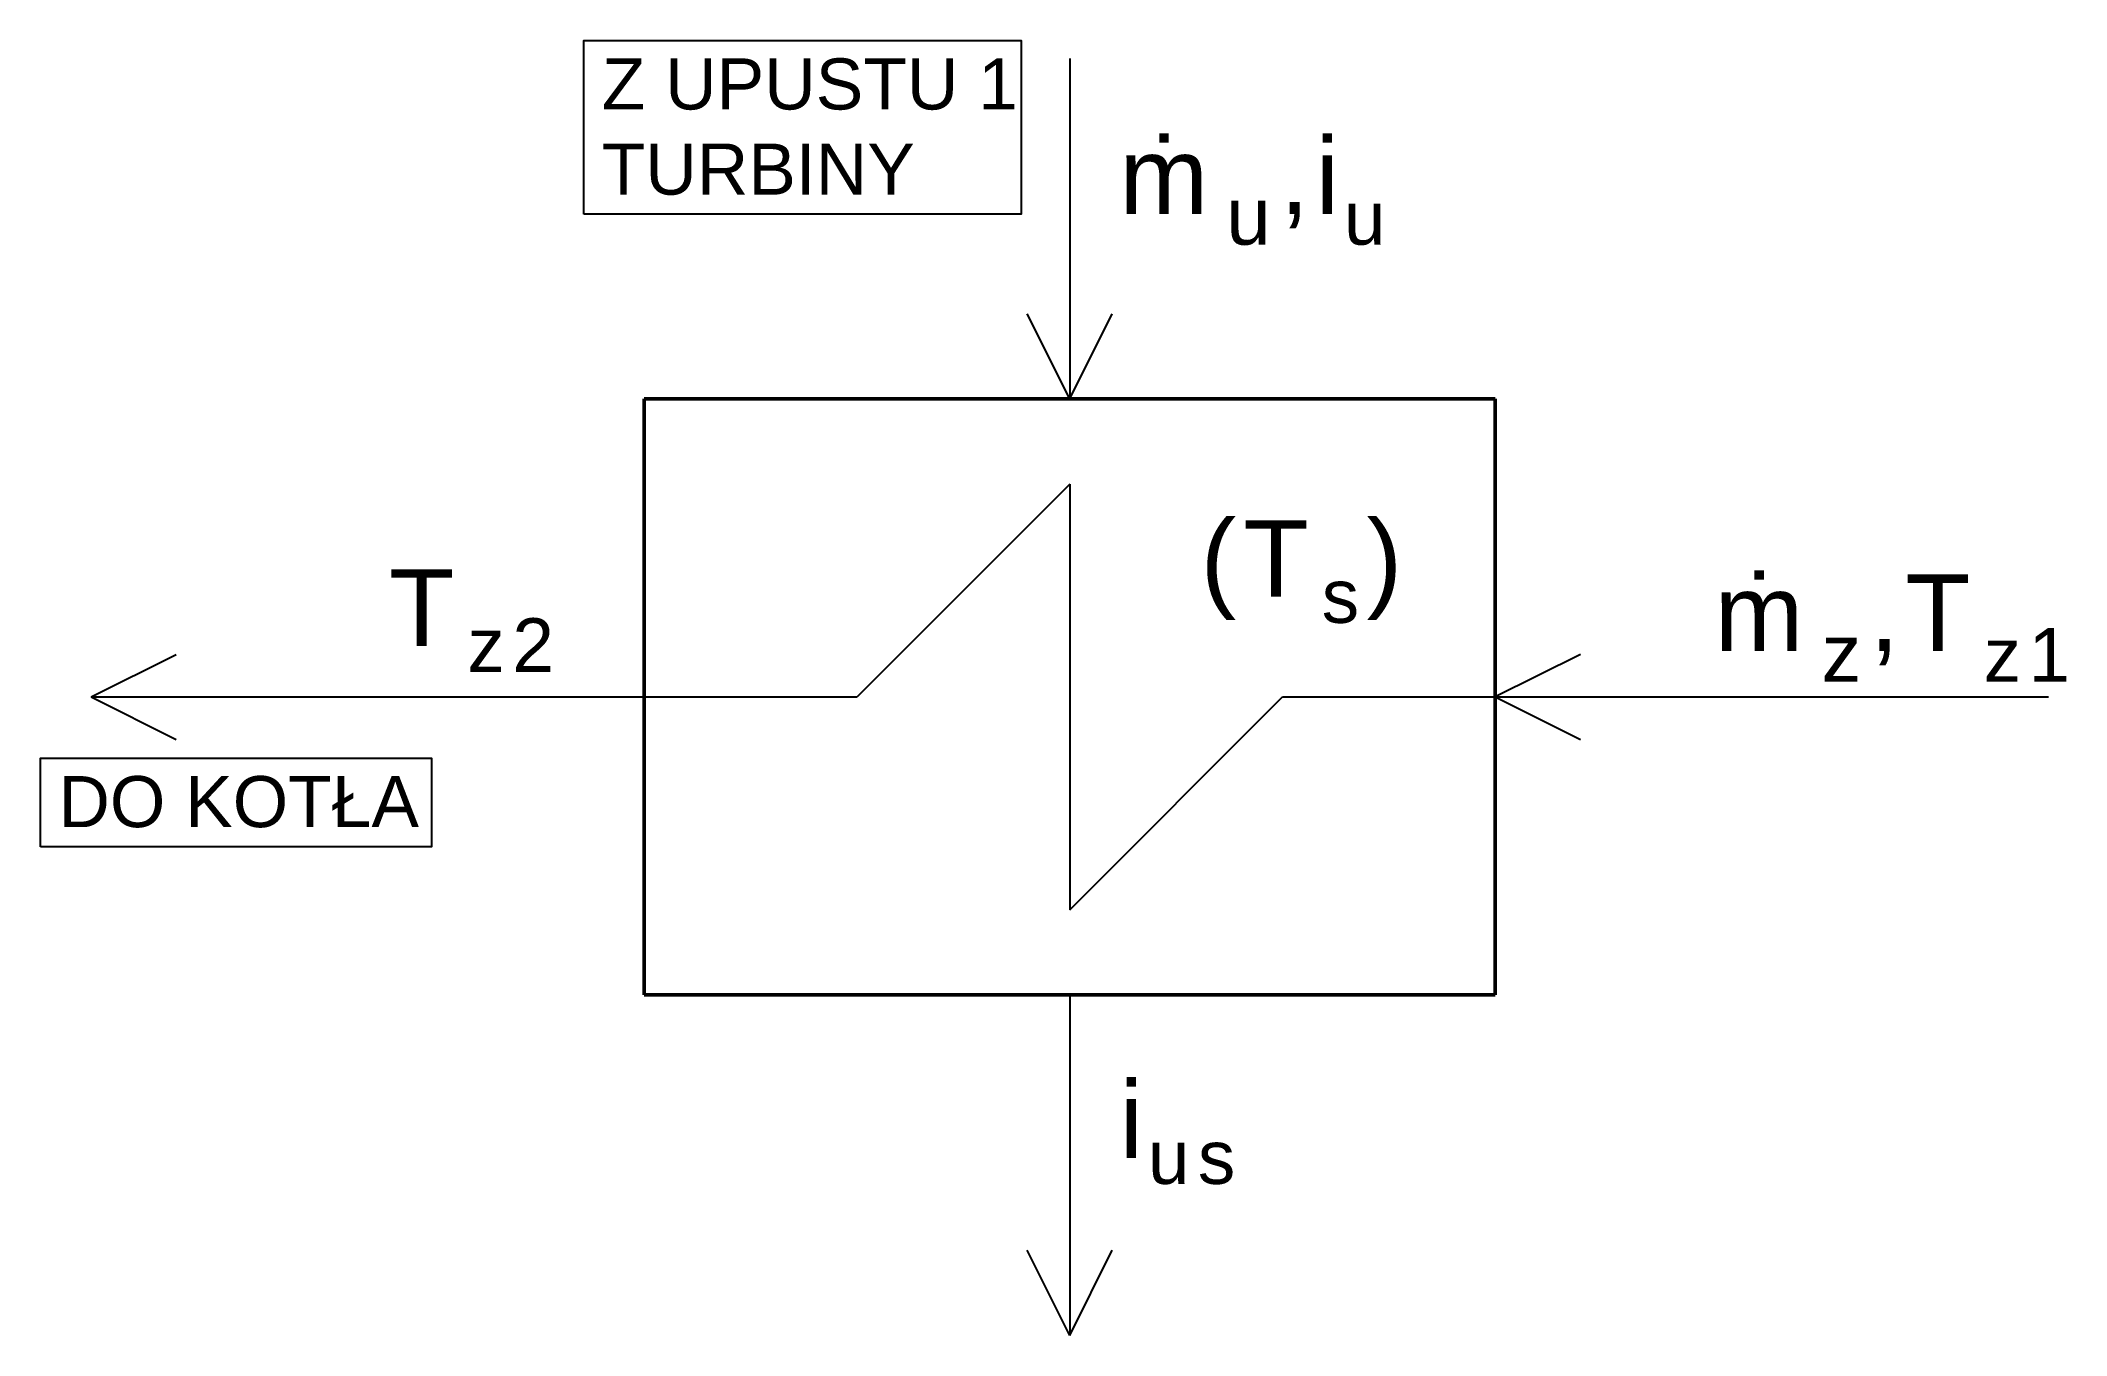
# Model space of a CAD drawing. Header units: millimetres. Extents: x -142 to 334, y -150 to 154.
import ezdxf

# ---------------------------------------------------------------- set-up
doc = ezdxf.new("R2010")
doc.units = ezdxf.units.MM
doc.styles.add('Annotative', font='arial.ttf')
doc.styles.get("Standard").update_dxf_attribs({"font": 'arial.ttf'})

msp = doc.modelspace()

# ---------------------------------------------------------------- linework, layer by layer
at = {"lineweight": 25}
for p, q in [((100, 150), (100, 70)), ((100, 70), (90, 90)), ((100, 70), (110, 90)), ((100, 50), (50, 0)), ((100, 50), (100, -50)), ((-130, 0), (-110, 10)), ((220, 10), (200, 0)), ((-130, 0), (0, 0)), ((-130, 0), (-110, -10)), ((0, 0), (50, 0)), ((100, -50), (150, 0)), ((150, 0), (200, 0)), ((200, 0), (330, 0)), ((200, 0), (220, -10)), ((100, -70), (100, -150)), ((100, -150), (90, -130)), ((100, -150), (110, -130))]:
    msp.add_line(p, q, dxfattribs=at)
at = {"lineweight": 50}
for p, q in [((0, -70), (0, 70)), ((0, -70), (0, 70)), ((0, 70), (200, 70)), ((200, -70), (200, 70)), ((0, -70), (200, -70))]:
    msp.add_line(p, q, dxfattribs=at)
at = {"lineweight": 25}
for points in [[(-14.2, 113.39), (-14.2, 154.2), (88.59, 154.2), (88.59, 113.39)], [(-141.91, -35.21), (-141.91, -14.39), (-50.01, -14.39), (-50.01, -35.21)]]:
    msp.add_lwpolyline(points, close=True, dxfattribs=at)

# ---------------------------------------------------------------- texts
at = {"lineweight": 25, "char_height": 12, "attachment_point": 1}
for s, insert in [('Z UPUSTU 1\\PTURBINY', (-10, 150)), ('DO KOTŁA', (-137.71, -18.59))]:
    msp.add_mtext_dynamic_manual_height_columns(s, width=120, gutter_width=12.5, heights=[0], dxfattribs=dict(at, insert=insert))
at = {"lineweight": 25, "char_height": 18, "attachment_point": 1, "style": 'Annotative'}
for s, insert in [('\\A1;{\\T1.2;ṁ\\H0.75x;\\S^ u;\\H1.3333x;,i\\H0.7x;\\S^ u;}', (111.62, 131.44)), ('\\A1;{\\H0.99997x;\\T1.2;(T\\H0.7x;\\S^ s;\\H1.4286x;)}', (130.73, 41.52)), ('\\A1;{\\H0.99997x;\\T1.2;T\\H0.7x;\\S^ z2;}', (-60, 30)), ('\\A1;{\\T1.2;ṁ\\H0.75x;\\S^ z;\\H1.3333x;,T\\H0.7x;\\S^ z1;}', (251.51, 28.78)), ('\\A1;{\\H0.99997x;\\T1.2;i\\H0.7x;\\S^ us;}', (111.65, -90.28))]:
    msp.add_mtext_dynamic_manual_height_columns(s, width=70, gutter_width=12.5, heights=[0], dxfattribs=dict(at, insert=insert))

doc.saveas('drawing.dxf')
